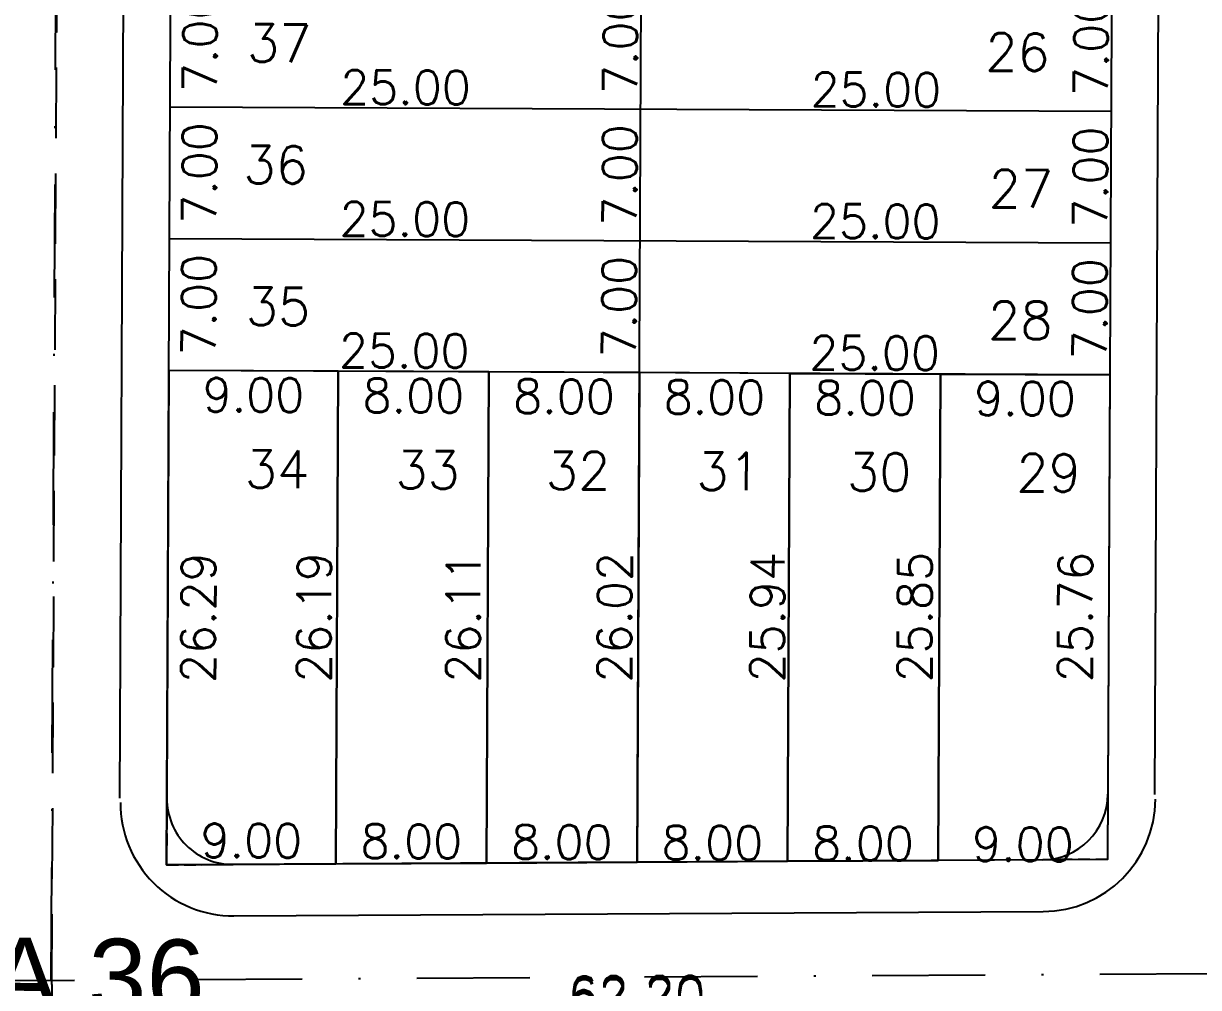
# Model space of a CAD drawing. Header units: millimetres. Extents: x -4430026 to 4783824, y 584 to 9593110.
# Drawn here: x 2120.8 to 2183.2, y 1505 to 1556.3 of the extents above; entities that cross this region are included whole.
import ezdxf
from ezdxf.enums import TextEntityAlignment as Align

# ---------------------------------------------------------------- set-up
doc = ezdxf.new("R2010")
doc.units = ezdxf.units.MM
for name, pattern in [('DASHDOT', [1, 0.5, -0.25, 0, -0.25]), ('HIDDEN', [0.375, 0.25, -0.125]), ('HIDDEN2', [0.1875, 0.125, -0.0625])]:
    doc.linetypes.add(name, pattern=pattern)
for name, color, linetype in [('boundary filipe', 6, 'Continuous'), ('BOUNDARY LOTES', 2, 'Continuous'), ('Calçada', 1, 'Continuous'), ('CANTOS', 9, 'HIDDEN'), ('Cota', 8, 'Continuous'), ('COTAS', 8, 'Continuous'), ('curvas', 4, 'Continuous'), ('EIXO DAS VIAS', 252, 'DASHDOT'), ('Lotes', 2, 'Continuous'), ('Nomes de Ruas', 3, 'Continuous'), ('Numero de lotes', 5, 'Continuous'), ('Projeção', 8, 'HIDDEN2'), ('QUADRA', 4, 'Continuous')]:
    doc.layers.add(name, color=color, linetype=linetype)
doc.styles.add('arcad1', font='romans.shx')
doc.styles.add('ARIAL', font='arial.ttf', dxfattribs={"height": 0.25})
doc.styles.add('ROMANS', font='romans.shx')
doc.dimstyles.new('BOLA100', dxfattribs={"dimscale": 0, "dimtxt": 1.9, "dimasz": 0.18, "dimexe": 0.18, "dimexo": 0.063, "dimgap": 0, "dimtad": 1, "dimzin": 4, "dimdsep": 46, "dimtxsty": 'ROMANS', "dimcen": 0.09, "dimse1": 1, "dimse2": 1, "dimsd1": 1, "dimsd2": 1, "dimclrt": 256, "dimaunit": 1, "dimadec": 4, "dimazin": 0, "dimtfac": 1.2, "dimtix": 1, "dimtmove": 2, "dimatfit": 3, "dimfxl": 1, "dimtvp": 2, "dimtolj": 1, "dimtzin": 4, "dimarcsym": 0})
doc.dimstyles.get("Standard").update_dxf_attribs({"dimtxt": 0.18, "dimasz": 0.18, "dimexe": 0.18, "dimexo": 0.0625, "dimgap": 0.09, "dimtad": 0, "dimtih": 1, "dimtoh": 1, "dimdec": 4, "dimzin": 0, "dimdsep": 46, "dimtxsty": 'Standard', "dimcen": 0.09, "dimadec": 0, "dimazin": 0, "dimtfac": 1, "dimtdec": 4, "dimtofl": 0, "dimtmove": 0, "dimatfit": 3, "dimfxl": 1, "dimtolj": 1, "dimtzin": 0, "dimarcsym": 0})

# ---------------------------------------------------------------- blocks, each defined once
blk = doc.blocks.new('*D14054')
at = {"layer": 'DEFPOINTS', "color": 0, "linetype": 'ByBlock'}
for p in [(2060.026, 1505.026), (2122.228, 1505.388), (2122.239, 1503.488)]:
    blk.add_point(p, dxfattribs=at)
at = {"layer": 'COTAS', "linetype": 'ByBlock', "insert": (2091.132, 1504.257), "char_height": 1.9, "attachment_point": 5, "rotation": 0.33364, "style": 'ROMANS'}
blk.add_mtext('\\A1;62.20', dxfattribs=at)
blk = doc.blocks.new('*D14055')
at = {"layer": 'DEFPOINTS', "color": 0, "linetype": 'ByBlock'}
for p in [(2184.43, 1505.75), (2122.228, 1505.388), (2184.441, 1503.889)]:
    blk.add_point(p, dxfattribs=at)
at = {"layer": 'COTAS', "linetype": 'ByBlock', "insert": (2153.334, 1504.658), "char_height": 1.9, "attachment_point": 5, "rotation": 0.33364, "style": 'ROMANS'}
blk.add_mtext('\\A1;62.20', dxfattribs=at)
blk = doc.blocks.new('*D14068')
at = {"layer": 'DEFPOINTS', "color": 0, "linetype": 'ByBlock'}
for p in [(2123.257, 1722.565), (2122.228, 1505.388), (2124.36, 1505.378)]:
    blk.add_point(p, dxfattribs=at)
at = {"layer": 'COTAS', "linetype": 'ByBlock', "insert": (2123.924, 1613.971), "char_height": 1.9, "attachment_point": 5, "rotation": 89.72858, "style": 'ROMANS'}
blk.add_mtext('\\A1;217.18', dxfattribs=at)
blk = doc.blocks.new('*D14195')
at = {"layer": 'DEFPOINTS', "color": 0, "linetype": 'ByBlock'}
for p in [(2184.43, 1505.75), (2122.228, 1505.388), (2184.442, 1503.742)]:
    blk.add_point(p, dxfattribs=at)
at = {"layer": 'COTAS', "linetype": 'ByBlock', "insert": (2153.335, 1504.511), "char_height": 1.9, "attachment_point": 5, "rotation": 0.33364, "style": 'ROMANS'}
blk.add_mtext('\\A1;62.20', dxfattribs=at)
blk = doc.blocks.new('*D14199')
at = {"layer": 'DEFPOINTS', "color": 0, "linetype": 'ByBlock'}
for p in [(2060.026, 1505.026), (2122.228, 1505.388), (2122.24, 1503.38)]:
    blk.add_point(p, dxfattribs=at)
at = {"layer": 'COTAS', "linetype": 'ByBlock', "insert": (2091.133, 1504.149), "char_height": 1.9, "attachment_point": 5, "rotation": 0.33364, "style": 'ROMANS'}
blk.add_mtext('\\A1;62.20', dxfattribs=at)
blk = doc.blocks.new('*D9794')
at = {"layer": 'DEFPOINTS', "color": 0}
for p in [(2128.581, 1558.811), (2128.548, 1551.811), (2133.716, 1551.787)]:
    blk.add_point(p, dxfattribs=at)
at = {"layer": 'Cota', "color": 41, "insert": (2130.133, 1555.304), "char_height": 1.8, "attachment_point": 5, "rotation": 89.72858, "style": 'ROMANS'}
blk.add_mtext('\\A1;7.00', dxfattribs=at)
blk = doc.blocks.new('*D9795')
at = {"layer": 'DEFPOINTS', "color": 0}
for p in [(2128.548, 1551.811), (2128.515, 1544.811), (2133.683, 1544.787)]:
    blk.add_point(p, dxfattribs=at)
at = {"layer": 'Cota', "color": 41, "insert": (2130.1, 1548.304), "char_height": 1.8, "attachment_point": 5, "rotation": 89.72858, "style": 'ROMANS'}
blk.add_mtext('\\A1;7.00', dxfattribs=at)
blk = doc.blocks.new('*D9796')
at = {"layer": 'DEFPOINTS', "color": 0}
for p in [(2128.515, 1544.811), (2128.482, 1537.811), (2133.65, 1537.787)]:
    blk.add_point(p, dxfattribs=at)
at = {"layer": 'Cota', "color": 41, "insert": (2130.067, 1541.304), "char_height": 1.8, "attachment_point": 5, "rotation": 89.72858, "style": 'ROMANS'}
blk.add_mtext('\\A1;7.00', dxfattribs=at)
blk = doc.blocks.new('*D9797')
at = {"layer": 'DEFPOINTS', "color": 0}
for p in [(2128.482, 1537.811), (2137.481, 1537.769), (2137.458, 1532.885)]:
    blk.add_point(p, dxfattribs=at)
at = {"layer": 'Cota', "color": 41, "insert": (2132.975, 1536.507), "char_height": 1.8, "attachment_point": 5, "rotation": 359.72858, "style": 'ROMANS'}
blk.add_mtext('\\A1;9.00', dxfattribs=at)
blk = doc.blocks.new('*D9798')
at = {"layer": 'DEFPOINTS', "color": 0}
for p in [(2137.481, 1537.769), (2145.481, 1537.731), (2145.458, 1532.848)]:
    blk.add_point(p, dxfattribs=at)
at = {"layer": 'Cota', "color": 41, "insert": (2141.475, 1536.467), "char_height": 1.8, "attachment_point": 5, "rotation": 359.72858, "style": 'ROMANS'}
blk.add_mtext('\\A1;8.00', dxfattribs=at)
blk = doc.blocks.new('*D9799')
at = {"layer": 'DEFPOINTS', "color": 0}
for p in [(2145.481, 1537.731), (2153.481, 1537.693), (2153.458, 1532.81)]:
    blk.add_point(p, dxfattribs=at)
at = {"layer": 'Cota', "color": 41, "insert": (2149.475, 1536.429), "char_height": 1.8, "attachment_point": 5, "rotation": 359.72858, "style": 'ROMANS'}
blk.add_mtext('\\A1;8.00', dxfattribs=at)
blk = doc.blocks.new('*D9800')
at = {"layer": 'DEFPOINTS', "color": 0}
for p in [(2153.481, 1537.693), (2161.481, 1537.655), (2161.458, 1532.772)]:
    blk.add_point(p, dxfattribs=at)
at = {"layer": 'Cota', "color": 41, "insert": (2157.475, 1536.391), "char_height": 1.8, "attachment_point": 5, "rotation": 359.72858, "style": 'ROMANS'}
blk.add_mtext('\\A1;8.00', dxfattribs=at)
blk = doc.blocks.new('*D9801')
at = {"layer": 'DEFPOINTS', "color": 0}
for p in [(2161.481, 1537.655), (2169.481, 1537.617), (2169.458, 1532.734)]:
    blk.add_point(p, dxfattribs=at)
at = {"layer": 'Cota', "color": 41, "insert": (2165.475, 1536.353), "char_height": 1.8, "attachment_point": 5, "rotation": 359.72858, "style": 'ROMANS'}
blk.add_mtext('\\A1;8.00', dxfattribs=at)
blk = doc.blocks.new('*D9802')
at = {"layer": 'DEFPOINTS', "color": 0}
for p in [(2169.481, 1537.617), (2178.481, 1537.575), (2178.458, 1532.691)]:
    blk.add_point(p, dxfattribs=at)
at = {"layer": 'Cota', "color": 41, "insert": (2173.975, 1536.313), "char_height": 1.8, "attachment_point": 5, "rotation": 359.72858, "style": 'ROMANS'}
blk.add_mtext('\\A1;9.00', dxfattribs=at)
blk = doc.blocks.new('*D9803')
at = {"layer": 'DEFPOINTS', "color": 0}
for p in [(2137.358, 1511.697), (2128.358, 1511.645), (2137.346, 1509.191)]:
    blk.add_point(p, dxfattribs=at)
at = {"layer": 'Cota', "color": 41, "insert": (2132.863, 1512.813), "char_height": 1.8, "attachment_point": 5, "rotation": 359.72858, "style": 'ROMANS'}
blk.add_mtext('\\A1;9.00', dxfattribs=at)
blk = doc.blocks.new('*D9804')
at = {"layer": 'DEFPOINTS', "color": 0}
for p in [(2137.358, 1511.697), (2145.358, 1511.744), (2145.346, 1509.153)]:
    blk.add_point(p, dxfattribs=at)
at = {"layer": 'Cota', "color": 41, "insert": (2141.363, 1512.772), "char_height": 1.8, "attachment_point": 5, "rotation": 359.72858, "style": 'ROMANS'}
blk.add_mtext('\\A1;8.00', dxfattribs=at)
blk = doc.blocks.new('*D9805')
at = {"layer": 'DEFPOINTS', "color": 0}
for p in [(2145.358, 1511.744), (2153.359, 1511.79), (2153.346, 1509.115)]:
    blk.add_point(p, dxfattribs=at)
at = {"layer": 'Cota', "color": 41, "insert": (2149.363, 1512.734), "char_height": 1.8, "attachment_point": 5, "rotation": 359.72858, "style": 'ROMANS'}
blk.add_mtext('\\A1;8.00', dxfattribs=at)
blk = doc.blocks.new('*D9806')
at = {"layer": 'DEFPOINTS', "color": 0}
for p in [(2153.359, 1511.79), (2161.359, 1511.837), (2161.346, 1509.078)]:
    blk.add_point(p, dxfattribs=at)
at = {"layer": 'Cota', "color": 41, "insert": (2157.363, 1512.696), "char_height": 1.8, "attachment_point": 5, "rotation": 359.72858, "style": 'ROMANS'}
blk.add_mtext('\\A1;8.00', dxfattribs=at)
blk = doc.blocks.new('*D9807')
at = {"layer": 'DEFPOINTS', "color": 0}
for p in [(2161.359, 1511.837), (2169.359, 1511.884), (2169.346, 1509.04)]:
    blk.add_point(p, dxfattribs=at)
at = {"layer": 'Cota', "color": 41, "insert": (2165.363, 1512.659), "char_height": 1.8, "attachment_point": 5, "rotation": 359.72858, "style": 'ROMANS'}
blk.add_mtext('\\A1;8.00', dxfattribs=at)
blk = doc.blocks.new('*D9808')
at = {"layer": 'DEFPOINTS', "color": 0}
for p in [(2169.359, 1511.884), (2178.36, 1511.936), (2178.346, 1508.997)]:
    blk.add_point(p, dxfattribs=at)
at = {"layer": 'Cota', "color": 41, "insert": (2173.863, 1512.618), "char_height": 1.8, "attachment_point": 5, "rotation": 359.72858, "style": 'ROMANS'}
blk.add_mtext('\\A1;9.00', dxfattribs=at)
blk = doc.blocks.new('*D9828')
at = {"layer": 'DEFPOINTS', "color": 0}
for p in [(2150.92, 1558.705), (2150.886, 1551.705), (2156.055, 1551.681)]:
    blk.add_point(p, dxfattribs=at)
at = {"layer": 'Cota', "color": 41, "insert": (2152.471, 1555.198), "char_height": 1.8, "attachment_point": 5, "rotation": 89.72858, "style": 'ROMANS'}
blk.add_mtext('\\A1;7.00', dxfattribs=at)
blk = doc.blocks.new('*D9829')
at = {"layer": 'DEFPOINTS', "color": 0}
for p in [(2150.886, 1551.705), (2150.853, 1544.706), (2156.022, 1544.681)]:
    blk.add_point(p, dxfattribs=at)
at = {"layer": 'Cota', "color": 41, "insert": (2152.438, 1548.198), "char_height": 1.8, "attachment_point": 5, "rotation": 89.72858, "style": 'ROMANS'}
blk.add_mtext('\\A1;7.00', dxfattribs=at)
blk = doc.blocks.new('*D9830')
at = {"layer": 'DEFPOINTS', "color": 0}
for p in [(2150.853, 1544.706), (2150.82, 1537.706), (2155.988, 1537.681)]:
    blk.add_point(p, dxfattribs=at)
at = {"layer": 'Cota', "color": 41, "insert": (2152.405, 1541.198), "char_height": 1.8, "attachment_point": 5, "rotation": 89.72858, "style": 'ROMANS'}
blk.add_mtext('\\A1;7.00', dxfattribs=at)
blk = doc.blocks.new('*D9850')
at = {"layer": 'DEFPOINTS', "color": 0}
for p in [(2175.929, 1558.587), (2175.896, 1551.587), (2181.064, 1551.563)]:
    blk.add_point(p, dxfattribs=at)
at = {"layer": 'Cota', "color": 41, "insert": (2177.481, 1555.08), "char_height": 1.8, "attachment_point": 5, "rotation": 89.72858, "style": 'ROMANS'}
blk.add_mtext('\\A1;7.00', dxfattribs=at)
blk = doc.blocks.new('*D9851')
at = {"layer": 'DEFPOINTS', "color": 0}
for p in [(2175.896, 1551.587), (2175.863, 1544.587), (2181.031, 1544.563)]:
    blk.add_point(p, dxfattribs=at)
at = {"layer": 'Cota', "color": 41, "insert": (2177.448, 1548.08), "char_height": 1.8, "attachment_point": 5, "rotation": 89.72858, "style": 'ROMANS'}
blk.add_mtext('\\A1;7.00', dxfattribs=at)
blk = doc.blocks.new('*D9852')
at = {"layer": 'DEFPOINTS', "color": 0}
for p in [(2175.863, 1544.587), (2175.83, 1537.587), (2180.998, 1537.563)]:
    blk.add_point(p, dxfattribs=at)
at = {"layer": 'Cota', "color": 41, "insert": (2177.415, 1541.08), "char_height": 1.8, "attachment_point": 5, "rotation": 89.72858, "style": 'ROMANS'}
blk.add_mtext('\\A1;7.00', dxfattribs=at)
blk = doc.blocks.new('*D9853')
at = {"layer": 'DEFPOINTS', "color": 0}
for p in [(2128.482, 1537.811), (2128.357, 1511.524), (2133.578, 1511.499)]:
    blk.add_point(p, dxfattribs=at)
at = {"layer": 'Cota', "color": 41, "insert": (2130.041, 1524.66), "char_height": 1.8, "attachment_point": 5, "rotation": 89.72858, "style": 'ROMANS'}
blk.add_mtext('\\A1;26.29', dxfattribs=at)
blk = doc.blocks.new('*D9854')
at = {"layer": 'DEFPOINTS', "color": 0}
for p in [(2135.859, 1537.776), (2135.735, 1511.584), (2139.735, 1511.565)]:
    blk.add_point(p, dxfattribs=at)
at = {"layer": 'Cota', "color": 41, "insert": (2136.197, 1524.678), "char_height": 1.8, "attachment_point": 5, "rotation": 89.72858, "style": 'ROMANS'}
blk.add_mtext('\\A1;26.19', dxfattribs=at)
blk = doc.blocks.new('*D9855')
at = {"layer": 'DEFPOINTS', "color": 0}
for p in [(2145.481, 1537.731), (2145.358, 1511.623), (2147.658, 1511.612)]:
    blk.add_point(p, dxfattribs=at)
at = {"layer": 'Cota', "color": 41, "insert": (2144.12, 1524.683), "char_height": 1.8, "attachment_point": 5, "rotation": 89.72858, "style": 'ROMANS'}
blk.add_mtext('\\A1;26.11', dxfattribs=at)
blk = doc.blocks.new('*D9856')
at = {"layer": 'DEFPOINTS', "color": 0}
for p in [(2153.481, 1537.693), (2153.358, 1511.669), (2155.7, 1511.658)]:
    blk.add_point(p, dxfattribs=at)
at = {"layer": 'Cota', "color": 41, "insert": (2152.162, 1524.687), "char_height": 1.8, "attachment_point": 5, "rotation": 89.72858, "style": 'ROMANS'}
blk.add_mtext('\\A1;26.02', dxfattribs=at)
blk = doc.blocks.new('*D9857')
at = {"layer": 'DEFPOINTS', "color": 0}
for p in [(2161.481, 1537.655), (2161.358, 1511.716), (2163.827, 1511.704)]:
    blk.add_point(p, dxfattribs=at)
at = {"layer": 'Cota', "color": 41, "insert": (2160.288, 1524.691), "char_height": 1.8, "attachment_point": 5, "rotation": 89.72858, "style": 'ROMANS'}
blk.add_mtext('\\A1;25.94', dxfattribs=at)
blk = doc.blocks.new('*D9858')
at = {"layer": 'DEFPOINTS', "color": 0}
for p in [(2169.481, 1537.617), (2169.359, 1511.763), (2171.658, 1511.752)]:
    blk.add_point(p, dxfattribs=at)
at = {"layer": 'Cota', "color": 41, "insert": (2168.119, 1524.696), "char_height": 1.8, "attachment_point": 5, "rotation": 89.72858, "style": 'ROMANS'}
blk.add_mtext('\\A1;25.85', dxfattribs=at)
blk = doc.blocks.new('*D9859')
at = {"layer": 'DEFPOINTS', "color": 0}
for p in [(2178.481, 1537.575), (2178.359, 1511.815), (2180.179, 1511.806)]:
    blk.add_point(p, dxfattribs=at)
at = {"layer": 'Cota', "color": 41, "insert": (2176.64, 1524.703), "char_height": 1.8, "attachment_point": 5, "rotation": 89.72858, "style": 'ROMANS'}
blk.add_mtext('\\A1;25.76', dxfattribs=at)
blk = doc.blocks.new('*D9898')
at = {"layer": 'DEFPOINTS', "color": 0}
for p in [(2128.477, 1536.793), (2153.476, 1536.674), (2153.469, 1535.199)]:
    blk.add_point(p, dxfattribs=at)
at = {"layer": 'Cota', "color": 41, "insert": (2140.987, 1538.858), "char_height": 1.8, "attachment_point": 5, "rotation": 359.72858, "style": 'ROMANS'}
blk.add_mtext('\\A1;25.00', dxfattribs=at)
blk = doc.blocks.new('*D9899')
at = {"layer": 'DEFPOINTS', "color": 0}
for p in [(2153.476, 1536.674), (2178.476, 1536.556), (2178.469, 1535.08)]:
    blk.add_point(p, dxfattribs=at)
at = {"layer": 'Cota', "color": 41, "insert": (2165.986, 1538.739), "char_height": 1.8, "attachment_point": 5, "rotation": 359.72858, "style": 'ROMANS'}
blk.add_mtext('\\A1;25.00', dxfattribs=at)
blk = doc.blocks.new('*D9900')
at = {"layer": 'DEFPOINTS', "color": 0}
for p in [(2128.51, 1543.793), (2153.51, 1543.674), (2153.503, 1542.199)]:
    blk.add_point(p, dxfattribs=at)
at = {"layer": 'Cota', "color": 41, "insert": (2141.02, 1545.858), "char_height": 1.8, "attachment_point": 5, "rotation": 359.72858, "style": 'ROMANS'}
blk.add_mtext('\\A1;25.00', dxfattribs=at)
blk = doc.blocks.new('*D9901')
at = {"layer": 'DEFPOINTS', "color": 0}
for p in [(2153.51, 1543.674), (2178.509, 1543.556), (2178.502, 1542.08)]:
    blk.add_point(p, dxfattribs=at)
at = {"layer": 'Cota', "color": 41, "insert": (2166.02, 1545.739), "char_height": 1.8, "attachment_point": 5, "rotation": 359.72858, "style": 'ROMANS'}
blk.add_mtext('\\A1;25.00', dxfattribs=at)
blk = doc.blocks.new('*D9902')
at = {"layer": 'DEFPOINTS', "color": 0}
for p in [(2128.543, 1550.793), (2153.543, 1550.674), (2153.536, 1549.198)]:
    blk.add_point(p, dxfattribs=at)
at = {"layer": 'Cota', "color": 41, "insert": (2141.053, 1552.858), "char_height": 1.8, "attachment_point": 5, "rotation": 359.72858, "style": 'ROMANS'}
blk.add_mtext('\\A1;25.00', dxfattribs=at)
blk = doc.blocks.new('*D9903')
at = {"layer": 'DEFPOINTS', "color": 0}
for p in [(2153.543, 1550.674), (2178.543, 1550.556), (2178.536, 1549.08)]:
    blk.add_point(p, dxfattribs=at)
at = {"layer": 'Cota', "color": 41, "insert": (2166.053, 1552.739), "char_height": 1.8, "attachment_point": 5, "rotation": 359.72858, "style": 'ROMANS'}
blk.add_mtext('\\A1;25.00', dxfattribs=at)
blk = doc.blocks.new('*D8601')
at = {"layer": 'DEFPOINTS', "color": 0, "linetype": 'ByBlock'}
for p in [(2123.257, 1722.565), (2122.228, 1505.388), (2124.36, 1505.378)]:
    blk.add_point(p, dxfattribs=at)
at = {"layer": 'COTAS', "linetype": 'ByBlock', "insert": (2123.924, 1613.971), "char_height": 1.9, "attachment_point": 5, "rotation": 89.72858, "style": 'ROMANS'}
blk.add_mtext('\\A1;217.18', dxfattribs=at)

msp = doc.modelspace()

# ---------------------------------------------------------------- linework, layer by layer
at = {"layer": 'boundary filipe', "elevation": 2.439}
msp.add_lwpolyline([(2128.357, 1511.524), (2129.307, 1712.086), (2179.307, 1711.849), (2178.359, 1511.815), (2128.357, 1511.524)], close=True, dxfattribs=at)
at = {"layer": 'BOUNDARY LOTES', "elevation": 2.439}
for points in [[(2128.357, 1511.524), (2137.357, 1511.576), (2137.481, 1537.769), (2128.482, 1537.811)], [(2137.481, 1537.769), (2128.482, 1537.811), (2128.358, 1511.524), (2137.357, 1511.576)], [(2145.481, 1537.731), (2137.481, 1537.769), (2137.357, 1511.576), (2145.358, 1511.623)], [(2145.481, 1537.731), (2137.481, 1537.769), (2137.357, 1511.576), (2145.358, 1511.623)], [(2153.481, 1537.693), (2145.481, 1537.731), (2145.358, 1511.623), (2153.357, 1511.669)], [(2153.481, 1537.693), (2145.481, 1537.731), (2145.358, 1511.623), (2153.357, 1511.669)], [(2161.481, 1537.655), (2153.481, 1537.693), (2153.359, 1511.669), (2161.358, 1511.716)], [(2161.481, 1537.655), (2153.481, 1537.693), (2153.359, 1511.669), (2161.358, 1511.716)], [(2161.481, 1537.655), (2169.481, 1537.617), (2169.359, 1511.763), (2161.358, 1511.716)], [(2169.481, 1537.617), (2161.481, 1537.655), (2161.358, 1511.716), (2169.359, 1511.763)], [(2169.481, 1537.617), (2178.481, 1537.575), (2178.359, 1511.815), (2169.359, 1511.763)], [(2169.481, 1537.617), (2178.481, 1537.575), (2178.359, 1511.815), (2169.359, 1511.763)]]:
    msp.add_lwpolyline(points, close=True, dxfattribs=at)
at = {"layer": 'Calçada'}
for p, q in [((2125.874, 1515.073, 2.439), (2126.791, 1708.598, 2.439)), ((2180.875, 1515.266, 2.439), (2181.79, 1708.338, 2.439))]:
    msp.add_line(p, q, dxfattribs=at)
at = {"layer": 'Calçada', "lineweight": -3}
msp.add_line((2131.939, 1508.81), (2174.94, 1509.043), dxfattribs=at)
msp.add_line((2131.939, 1508.81), (2174.94, 1509.043), dxfattribs=at)
for centre, start, end in [((2131.906, 1514.81), 179.70531, 270.31037), ((2131.906, 1514.81), 179.70531, 270.31037), ((2174.908, 1515.043), 270.31037, 359.70531), ((2174.908, 1515.043), 270.31037, 359.70531)]:
    msp.add_arc(centre, 6, start, end, dxfattribs=at)
at = {"layer": 'CANTOS', "ltscale": 2.5, "elevation": 2.439}
for points in [[(2128.374, 1515.061), (2128.357, 1511.524), (2131.894, 1511.544)], [(2178.375, 1515.278), (2178.359, 1511.815), (2174.896, 1511.795)]]:
    msp.add_lwpolyline(points, dxfattribs=at)
at = {"layer": 'curvas'}
for centre, start, end in [((2131.874, 1515.044, 2.439), 179.72858, 270.33364), ((2174.875, 1515.295, 2.439), 270.33364, 359.72858)]:
    msp.add_arc(centre, 3.5, start, end, dxfattribs=at)
at = {"layer": 'EIXO DAS VIAS', "ltscale": 10}
msp.add_line((2122.256, 1505.158, 103.708), (2121.916, 1439.033, 103.708), dxfattribs=at)
at = {"layer": 'Lotes'}
for p, q in [((2153.358, 1511.669, 2.439), (2154.307, 1711.968, 2.439)), ((2178.547, 1551.574, 2.439), (2128.548, 1551.811, 2.439)), ((2178.514, 1544.575, 2.439), (2128.515, 1544.811, 2.439)), ((2178.481, 1537.575, 2.439), (2128.482, 1537.811, 2.439)), ((2178.481, 1537.575, 2.439), (2128.482, 1537.811, 2.439)), ((2137.357, 1511.576, 2.439), (2137.481, 1537.769, 2.439)), ((2145.358, 1511.623, 2.439), (2145.481, 1537.731, 2.439)), ((2161.358, 1511.716, 2.439), (2161.481, 1537.655, 2.439)), ((2169.359, 1511.763, 2.439), (2169.481, 1537.617, 2.439))]:
    msp.add_line(p, q, dxfattribs=at)
at = {"layer": 'Projeção', "linetype": 'DASHDOT', "ltscale": 12}
for p, q in [((2122.228, 1505.388, 2.439), (2124.333, 1949.852, 2.439)), ((1669.767, 1502.753, 2.439), (2314.916, 1506.51, 2.439))]:
    msp.add_line(p, q, dxfattribs=at)
at = {"layer": 'Projeção', "linetype": 'HIDDEN', "ltscale": 15}
msp.add_line((2122.256, 1505.158, 103.708), (2122.776, 1606.177, 103.708), dxfattribs=at)
at = {"layer": 'QUADRA', "elevation": 2.439}
msp.add_lwpolyline([(2128.357, 1511.524), (2129.307, 1712.086), (2179.307, 1711.849), (2178.359, 1511.815), (2128.357, 1511.524)], close=True, dxfattribs=at)

# ---------------------------------------------------------------- texts
at = {"layer": 'Nomes de Ruas', "extrusion": (-0.084173, 0.020544, 0.996239), "style": 'ARIAL'}
msp.add_text('RUA 36  .', height=4, rotation=102.96746, dxfattribs=at).set_placement((-1966.068, 1699.012, -147.764), align=Align.MIDDLE_CENTER)
at = {"layer": 'Numero de lotes', "style": 'arcad1'}
for s, p in [('37', (2134.344, 1555.209, 2.439)), ('26', (2173.575, 1554.732, 2.439)), ('36', (2134.158, 1548.742, 2.439)), ('27', (2173.757, 1547.472, 2.439)), ('35', (2134.278, 1541.209, 2.439)), ('28', (2173.724, 1540.473, 2.439)), ('34', (2134.226, 1532.56, 2.439)), ('33', (2142.226, 1532.522, 2.439)), ('32', (2150.226, 1532.484, 2.439)), ('31', (2158.226, 1532.446, 2.439)), ('30', (2166.226, 1532.408, 2.439)), ('29', (2175.226, 1532.365, 2.439))]:
    msp.add_text(s, height=2, rotation=359.72858, dxfattribs=at).set_placement(p, align=Align.MIDDLE_CENTER)

# ---------------------------------------------------------------- dimensions: what is measured, and where the dimension line sits
at = {"layer": 'Cota'}
for base, p1, p2, angle, picture, middle in [((2133.716, 1551.787, 2.439), (2128.581, 1558.811, 2.439), (2128.548, 1551.811, 2.439), 89.72858, '*D9794', (2130.133, 1555.304, 2.439)), ((2156.055, 1551.681, 2.439), (2150.92, 1558.705, 2.439), (2150.886, 1551.705, 2.439), 89.72858, '*D9828', (2152.471, 1555.198, 2.439)), ((2181.064, 1551.563, 2.439), (2175.929, 1558.587, 2.439), (2175.896, 1551.587, 2.439), 89.72858, '*D9850', (2177.481, 1555.08, 2.439)), ((2178.536, 1549.08, 2.439), (2153.543, 1550.674, 2.439), (2178.543, 1550.556, 2.439), 179.72858, '*D9903', (2166.053, 1552.739, 2.439)), ((2133.683, 1544.787, 2.439), (2128.548, 1551.811, 2.439), (2128.515, 1544.811, 2.439), 89.72858, '*D9795', (2130.1, 1548.304, 2.439)), ((2156.022, 1544.681, 2.439), (2150.886, 1551.705, 2.439), (2150.853, 1544.706, 2.439), 89.72858, '*D9829', (2152.438, 1548.198, 2.439)), ((2181.031, 1544.563, 2.439), (2175.896, 1551.587, 2.439), (2175.863, 1544.587, 2.439), 89.72858, '*D9851', (2177.448, 1548.08, 2.439)), ((2178.502, 1542.08, 2.439), (2153.51, 1543.674, 2.439), (2178.509, 1543.556, 2.439), 179.72858, '*D9901', (2166.02, 1545.739, 2.439)), ((2133.65, 1537.787, 2.439), (2128.515, 1544.811, 2.439), (2128.482, 1537.811, 2.439), 89.72858, '*D9796', (2130.067, 1541.304, 2.439)), ((2155.988, 1537.681, 2.439), (2150.853, 1544.706, 2.439), (2150.82, 1537.706, 2.439), 89.72858, '*D9830', (2152.405, 1541.198, 2.439)), ((2180.998, 1537.563, 2.439), (2175.863, 1544.587, 2.439), (2175.83, 1537.587, 2.439), 89.72858, '*D9852', (2177.415, 1541.08, 2.439)), ((2178.469, 1535.08, 2.439), (2153.476, 1536.674, 2.439), (2178.476, 1536.556, 2.439), 179.72858, '*D9899', (2165.986, 1538.739, 2.439)), ((2133.578, 1511.499, 2.439), (2128.482, 1537.811, 2.439), (2128.357, 1511.524, 2.439), 89.72858, '*D9853', (2130.041, 1524.66, 2.439)), ((2137.458, 1532.885, 2.439), (2128.482, 1537.811, 2.439), (2137.481, 1537.769, 2.439), 359.72858, '*D9797', (2132.975, 1536.507, 2.439)), ((2139.735, 1511.565, 2.439), (2135.859, 1537.776, 2.439), (2135.735, 1511.584, 2.439), 89.72858, '*D9854', (2136.197, 1524.678, 2.439)), ((2145.458, 1532.848, 2.439), (2137.481, 1537.769, 2.439), (2145.481, 1537.731, 2.439), 359.72858, '*D9798', (2141.475, 1536.467, 2.439)), ((2147.658, 1511.612, 2.439), (2145.481, 1537.731, 2.439), (2145.358, 1511.623, 2.439), 89.72858, '*D9855', (2144.12, 1524.683, 2.439)), ((2153.458, 1532.81, 2.439), (2145.481, 1537.731, 2.439), (2153.481, 1537.693, 2.439), 359.72858, '*D9799', (2149.475, 1536.429, 2.439)), ((2155.7, 1511.658, 2.439), (2153.481, 1537.693, 2.439), (2153.358, 1511.669, 2.439), 89.72858, '*D9856', (2152.162, 1524.687, 2.439)), ((2161.458, 1532.772, 2.439), (2153.481, 1537.693, 2.439), (2161.481, 1537.655, 2.439), 359.72858, '*D9800', (2157.475, 1536.391, 2.439)), ((2163.827, 1511.704, 2.439), (2161.481, 1537.655, 2.439), (2161.358, 1511.716, 2.439), 89.72858, '*D9857', (2160.288, 1524.691, 2.439)), ((2169.458, 1532.734, 2.439), (2161.481, 1537.655, 2.439), (2169.481, 1537.617, 2.439), 359.72858, '*D9801', (2165.475, 1536.353, 2.439)), ((2171.658, 1511.752, 2.439), (2169.481, 1537.617, 2.439), (2169.359, 1511.763, 2.439), 89.72858, '*D9858', (2168.119, 1524.696, 2.439)), ((2178.458, 1532.691, 2.439), (2169.481, 1537.617, 2.439), (2178.481, 1537.575, 2.439), 359.72858, '*D9802', (2173.975, 1536.313, 2.439)), ((2180.179, 1511.806, 2.439), (2178.481, 1537.575, 2.439), (2178.359, 1511.815, 2.439), 89.72858, '*D9859', (2176.64, 1524.703, 2.439)), ((2137.346, 1509.191, 2.439), (2128.358, 1511.645, 2.439), (2137.358, 1511.697, 2.439), 359.72858, '*D9803', (2132.863, 1512.813, 2.439)), ((2145.346, 1509.153, 2.439), (2137.358, 1511.697, 2.439), (2145.358, 1511.744, 2.439), 359.72858, '*D9804', (2141.363, 1512.772, 2.439)), ((2153.346, 1509.115, 2.439), (2145.358, 1511.744, 2.439), (2153.359, 1511.79, 2.439), 359.72858, '*D9805', (2149.363, 1512.734, 2.439)), ((2161.346, 1509.078, 2.439), (2153.359, 1511.79, 2.439), (2161.359, 1511.837, 2.439), 359.72858, '*D9806', (2157.363, 1512.696, 2.439)), ((2169.346, 1509.04, 2.439), (2161.359, 1511.837, 2.439), (2169.359, 1511.884, 2.439), 359.72858, '*D9807', (2165.363, 1512.659, 2.439)), ((2178.346, 1508.997, 2.439), (2169.359, 1511.884, 2.439), (2178.36, 1511.936, 2.439), 359.72858, '*D9808', (2173.863, 1512.618, 2.439))]:
    dim = msp.add_linear_dim(base=base, p1=p1, p2=p2, angle=angle, dimstyle='Standard', override={"dimtxt": 1.8, "dimexo": 0.063, "dimgap": 0, "dimtih": 0, "dimtoh": 0, "dimdec": 2, "dimzin": 4, "dimtxsty": 'ROMANS', "dimse1": 1, "dimse2": 1, "dimsd1": 1, "dimsd2": 1, "dimclrt": 41, "dimtfac": 1.2, "dimtdec": 2, "dimtix": 1, "dimtofl": 1, "dimtmove": 2, "dimfxl": 0.18, "dimfxlon": 1, "dimtvp": 2, "dimtzin": 4}, dxfattribs=at)
    dim.commit()
    dim.dimension.update_dxf_attribs({"geometry": picture, "text_midpoint": middle})
for p1, p2, picture, middle in [((2128.543, 1550.793, 2.439), (2153.543, 1550.674, 2.439), '*D9902', (2141.053, 1552.858, 2.439)), ((2128.51, 1543.793, 2.439), (2153.51, 1543.674, 2.439), '*D9900', (2141.02, 1545.858, 2.439)), ((2128.477, 1536.793, 2.439), (2153.476, 1536.674, 2.439), '*D9898', (2140.987, 1538.858, 2.439))]:
    dim = msp.add_aligned_dim(p1=p1, p2=p2, distance=-1.476, dimstyle='Standard', override={"dimtxt": 1.8, "dimexo": 0.063, "dimgap": 0, "dimtih": 0, "dimtoh": 0, "dimdec": 2, "dimzin": 4, "dimtxsty": 'ROMANS', "dimse1": 1, "dimse2": 1, "dimsd1": 1, "dimsd2": 1, "dimclrt": 41, "dimtfac": 1.2, "dimtdec": 2, "dimtix": 1, "dimtofl": 1, "dimtmove": 2, "dimfxl": 0.18, "dimfxlon": 1, "dimtvp": 2, "dimtzin": 4}, dxfattribs=at)
    dim.commit()
    dim.dimension.update_dxf_attribs({"geometry": picture, "text_midpoint": middle})
at = {"layer": 'COTAS', "linetype": 'ByBlock'}
for p1, p2, distance, picture, middle in [((2123.257, 1722.565, 2.439), (2122.228, 1505.388, 2.439), 2.132, '*D14068', (2123.924, 1613.971, 2.439)), ((2123.257, 1722.565, 2.439), (2122.228, 1505.388, 2.439), 2.132, '*D8601', (2123.924, 1613.971, 2.439)), ((2060.026, 1505.026, 2.439), (2122.228, 1505.388, 2.439), -1.9, '*D14054', (2091.132, 1504.257, 2.439)), ((2122.228, 1505.388, 2.439), (2184.43, 1505.75, 2.439), -1.861, '*D14055', (2153.334, 1504.658, 2.439)), ((2122.228, 1505.388, 2.439), (2184.43, 1505.75, 2.439), -2.008, '*D14195', (2153.335, 1504.511, 2.439)), ((2060.026, 1505.026, 2.439), (2122.228, 1505.388, 2.439), -2.008, '*D14199', (2091.133, 1504.149, 2.439))]:
    dim = msp.add_aligned_dim(p1=p1, p2=p2, distance=distance, dimstyle='BOLA100', override={"dimscale": 1, "dimfxl": 0.18}, dxfattribs=at)
    dim.commit()
    dim.dimension.update_dxf_attribs({"geometry": picture, "text_midpoint": middle})

doc.saveas('drawing.dxf')
